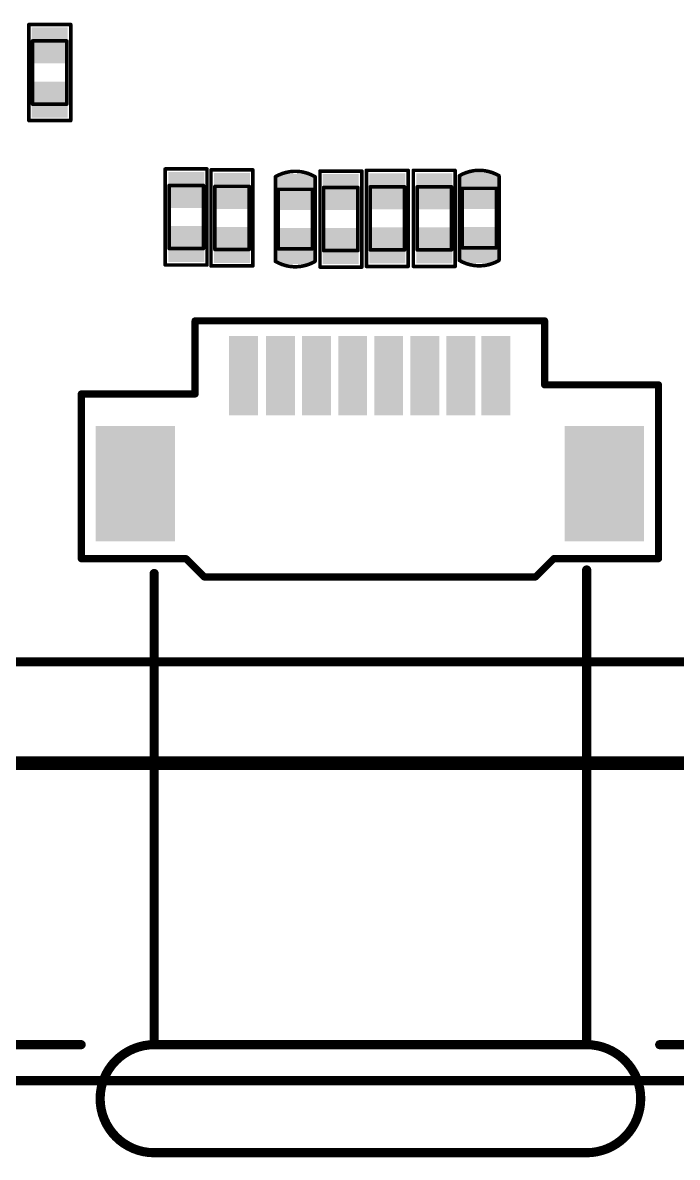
# Model space of a CAD drawing. Header units: millimetres. Extents: x 188 to 468, y 62 to 189.
# Drawn here: x 393.14 to 411.31, y 86.05 to 117.55 of the extents above; entities that cross this region are included whole.
import ezdxf

# ---------------------------------------------------------------- set-up
doc = ezdxf.new("R2010")
doc.units = ezdxf.units.MM
for name, color, linetype in [('BottomOverlay', 54, 'Continuous'), ('BottomPaste', 16, 'Continuous'), ('BottomSolder', 6, 'Continuous'), ('KeepOutLayer', 6, 'Continuous'), ('Mechanical13', 56, 'Continuous'), ('Mechanical15', 56, 'Continuous'), ('TopOverlay', 2, 'Continuous')]:
    doc.layers.add(name, color=color, linetype=linetype)

msp = doc.modelspace()

# ---------------------------------------------------------------- linework, layer by layer
at = {"layer": 'BottomOverlay'}
for points, const_width in [([(394.4748420794317, 117.4990284), (393.3152304794317, 117.4990284)], 0.0999998), ([(393.3152304794317, 115.7210284), (393.3152304794317, 117.4990284)], 0.0999998), ([(394.4748420794317, 114.8320284), (394.4748420794317, 117.4990284)], 0.0999998), ([(393.3152304794317, 114.8320284), (393.3152304794317, 115.7162024)], 0.0999998), ([(394.4748420794317, 114.8320284), (393.3152304794317, 114.8320284)], 0.0999998), ([(397.0975444794317, 110.82149794), (397.0975444794317, 113.48849794)], 0.0999998), ([(398.2571433794317, 113.48849794), (397.0975444794317, 113.48849794)], 0.0999998), ([(398.2571433794317, 112.60429854), (398.2571433794317, 113.48849794)], 0.0999998), ([(398.3675444794317, 110.79609794), (398.3675444794317, 113.46309794)], 0.0999998), ([(399.5271433794317, 113.46309794), (398.3675444794317, 113.46309794)], 0.0999998), ([(399.5271433794317, 112.57889854), (399.5271433794317, 113.46309794)], 0.0999998), ([(401.3924558794317, 111.6527993), (401.3924558794317, 113.43080184)], 0.0999998), ([(402.5520547794317, 113.43080184), (401.3924558794317, 113.43080184)], 0.0999998), ([(402.5520547794317, 110.76380184), (402.5520547794317, 113.43080184)], 0.0999998), ([(402.6790420794317, 110.78268674), (402.6790420794317, 113.44968674)], 0.0999998), ([(403.8386409794317, 113.44968674), (402.6790420794317, 113.44968674)], 0.0999998), ([(403.8386409794317, 112.56548734), (403.8386409794317, 113.44968674)], 0.0999998), ([(403.9809444794317, 110.78268674), (403.9809444794317, 113.44968674)], 0.0999998), ([(405.1405433794317, 113.44968674), (403.9809444794317, 113.44968674)], 0.0999998), ([(405.1405433794317, 112.56548734), (405.1405433794317, 113.44968674)], 0.0999998), ([(400.1556562194317, 110.92299888), (400.1556562194317, 113.2663978)], 0.0999998), ([(401.2556540194317, 110.92299888), (401.2556540194317, 113.2663978)], 0.0999998), ([(405.2597328794317, 110.94973492), (405.2597328794317, 113.29308812)], 0.0999998), ([(406.3597560794317, 110.94973492), (406.3597560794317, 113.29308812)], 0.0999998), ([(398.2571433794317, 110.82149794), (398.2571433794317, 112.59949794)], 0.0999998), ([(399.5271433794317, 110.79609794), (399.5271433794317, 112.57409794)], 0.0999998), ([(403.8386409794317, 110.78268674), (403.8386409794317, 112.56068674)], 0.0999998), ([(405.1405433794317, 110.78268674), (405.1405433794317, 112.56068674)], 0.0999998), ([(401.3924558794317, 110.76380184), (401.3924558794317, 111.64800124)], 0.0999998), ([(398.2571433794317, 110.82149794), (397.0975444794317, 110.82149794)], 0.0999998), ([(399.5271433794317, 110.79609794), (398.3675444794317, 110.79609794)], 0.0999998), ([(402.5520547794317, 110.76380184), (401.3924558794317, 110.76380184)], 0.0999998), ([(403.8386409794317, 110.78268674), (402.6790420794317, 110.78268674)], 0.0999998), ([(405.1405433794317, 110.78268674), (403.9809444794317, 110.78268674)], 0.0999998), ([(397.9260416794318, 107.24159908), (397.9260416794318, 109.27039614)], 0.1999996), ([(407.6250418394317, 109.27039614), (397.9680456594318, 109.27039614)], 0.1999996), ([(407.6250418394317, 107.49560162), (407.6250418394317, 109.27039614)], 0.1999996), ([(410.7830466994317, 107.49559908), (407.6250418394317, 107.49560162)], 0.1999996), ([(410.7830466994317, 102.66959908), (410.7830466994317, 107.49559908)], 0.1999996), ([(397.9260416794318, 107.24159908), (394.7680444394317, 107.24159908)], 0.1999996), ([(394.7680444394317, 102.66959908), (394.7680444394317, 107.24159908)], 0.1999996), ([(397.6720416794317, 102.66959908), (394.7680444394317, 102.66959908)], 0.1999996), ([(398.1800416794317, 102.16159654), (397.6720416794317, 102.66959908)], 0.1999996), ([(407.8790418394317, 102.66959908), (407.3710418394317, 102.16159908)], 0.1999996), ([(410.7830466994317, 102.66959908), (407.8790418394317, 102.66959908)], 0.1999996), ([(396.7913576394317, 89.17722322), (396.7913576394317, 102.25688718)], 0.254), ([(408.7913590394317, 89.17722322), (408.7913590394317, 102.35691238)], 0.254), ([(407.2990429994317, 102.16159654), (398.1800416794317, 102.16159654)], 0.1999996), ([(407.2990455394317, 102.16159908), (407.2990429994317, 102.16159654)], 0.1999996), ([(407.3710418394317, 102.16159908), (407.2990455394317, 102.16159908)], 0.1999996)]:
    msp.add_lwpolyline(points, dxfattribs=dict(at, const_width=const_width))
for points, const_width in [([(393.3402291594317, 117.4990284, -1), (393.2902317994318, 117.4990284, -1)], 0.0499999), ([(393.3402291594317, 117.4990284, -1), (393.2902317994318, 117.4990284, -1)], 0.0499999), ([(394.4998407594317, 117.4990284, -1), (394.4498433994317, 117.4990284, -1)], 0.0499999), ([(394.4998407594317, 117.4990284, -1), (394.4498433994317, 117.4990284, -1)], 0.0499999), ([(393.3402291594317, 115.7210284, -1), (393.2902317994318, 115.7210284, -1)], 0.0499999), ([(393.3402291594317, 115.7162024, -1), (393.2902317994318, 115.7162024, -1)], 0.0499999), ([(393.3402291594317, 114.8320284, -1), (393.2902317994318, 114.8320284, -1)], 0.0499999), ([(393.3402291594317, 114.8320284, -1), (393.2902317994318, 114.8320284, -1)], 0.0499999), ([(394.4998407594317, 114.8320284, -1), (394.4498433994317, 114.8320284, -1)], 0.0499999), ([(394.4998407594317, 114.8320284, -1), (394.4498433994317, 114.8320284, -1)], 0.0499999), ([(397.1225431594318, 113.48849794, -1), (397.0725457994317, 113.48849794, -1)], 0.0499999), ([(397.1225431594318, 113.48849794, -1), (397.0725457994317, 113.48849794, -1)], 0.0499999), ([(398.2821420594317, 113.48849794, -1), (398.2321446994317, 113.48849794, -1)], 0.0499999), ([(398.2821420594317, 113.48849794, -1), (398.2321446994317, 113.48849794, -1)], 0.0499999), ([(398.3925431594317, 113.46309794, -1), (398.3425457994317, 113.46309794, -1)], 0.0499999), ([(398.3925431594317, 113.46309794, -1), (398.3425457994317, 113.46309794, -1)], 0.0499999), ([(399.5521420594317, 113.46309794, -1), (399.5021446994318, 113.46309794, -1)], 0.0499999), ([(399.5521420594317, 113.46309794, -1), (399.5021446994318, 113.46309794, -1)], 0.0499999), ([(401.4174545594317, 113.43080184, -1), (401.3674571994317, 113.43080184, -1)], 0.0499999), ([(401.4174545594317, 113.43080184, -1), (401.3674571994317, 113.43080184, -1)], 0.0499999), ([(402.5770534594317, 113.43080184, -1), (402.5270560994317, 113.43080184, -1)], 0.0499999), ([(402.5770534594317, 113.43080184, -1), (402.5270560994317, 113.43080184, -1)], 0.0499999), ([(402.7040407594317, 113.44968674, -1), (402.6540433994317, 113.44968674, -1)], 0.0499999), ([(402.7040407594317, 113.44968674, -1), (402.6540433994317, 113.44968674, -1)], 0.0499999), ([(403.8636396594317, 113.44968674, -1), (403.8136422994317, 113.44968674, -1)], 0.0499999), ([(403.8636396594317, 113.44968674, -1), (403.8136422994317, 113.44968674, -1)], 0.0499999), ([(404.0059431594317, 113.44968674, -1), (403.9559457994317, 113.44968674, -1)], 0.0499999), ([(404.0059431594317, 113.44968674, -1), (403.9559457994317, 113.44968674, -1)], 0.0499999), ([(405.1655420594317, 113.44968674, -1), (405.1155446994317, 113.44968674, -1)], 0.0499999), ([(405.1655420594317, 113.44968674, -1), (405.1155446994317, 113.44968674, -1)], 0.0499999), ([(400.1806548994317, 113.27299926, -1), (400.1306575394318, 113.27299926, -1)], 0.0499999), ([(400.1806548994317, 113.2663978, -1), (400.1306575394318, 113.2663978, -1)], 0.0499999), ([(401.2806526994318, 113.27299926, -1), (401.2306553394317, 113.27299926, -1)], 0.0499999), ([(401.2806526994318, 113.2663978, -1), (401.2306553394317, 113.2663978, -1)], 0.0499999), ([(405.2847315594317, 113.29308812, -1), (405.2347341994317, 113.29308812, -1)], 0.0499999), ([(405.2847493394317, 113.2997099, -1), (405.2347519794317, 113.2997099, -1)], 0.0499999), ([(406.3847471394317, 113.2997099, -1), (406.3347497794317, 113.2997099, -1)], 0.0499999), ([(406.3847547594318, 113.29308812, -1), (406.3347573994317, 113.29308812, -1)], 0.0499999), ([(398.2821420594317, 112.60429854, -1), (398.2321446994317, 112.60429854, -1)], 0.0499999), ([(398.2821420594317, 112.59949794, -1), (398.2321446994317, 112.59949794, -1)], 0.0499999), ([(399.5521420594317, 112.57889854, -1), (399.5021446994318, 112.57889854, -1)], 0.0499999), ([(399.5521420594317, 112.57409794, -1), (399.5021446994318, 112.57409794, -1)], 0.0499999), ([(403.8636396594317, 112.56548734, -1), (403.8136422994317, 112.56548734, -1)], 0.0499999), ([(403.8636396594317, 112.56068674, -1), (403.8136422994317, 112.56068674, -1)], 0.0499999), ([(405.1655420594317, 112.56548734, -1), (405.1155446994317, 112.56548734, -1)], 0.0499999), ([(405.1655420594317, 112.56068674, -1), (405.1155446994317, 112.56068674, -1)], 0.0499999), ([(401.4174545594317, 111.6527993, -1), (401.3674571994317, 111.6527993, -1)], 0.0499999), ([(401.4174545594317, 111.64800124, -1), (401.3674571994317, 111.64800124, -1)], 0.0499999), ([(400.1806548994317, 110.92299888, -1), (400.1306575394318, 110.92299888, -1)], 0.0499999), ([(400.1806548994317, 110.92299888, -1), (400.1306575394318, 110.92299888, -1)], 0.0499999), ([(401.2806526994318, 110.92299888, -1), (401.2306553394317, 110.92299888, -1)], 0.0499999), ([(401.2806526994318, 110.92299888, -1), (401.2306553394317, 110.92299888, -1)], 0.0499999), ([(405.2847315594317, 110.94973492, -1), (405.2347341994317, 110.94973492, -1)], 0.0499999), ([(405.2847493394317, 110.94970952, -1), (405.2347519794317, 110.94970952, -1)], 0.0499999), ([(406.3847471394317, 110.94970952, -1), (406.3347497794317, 110.94970952, -1)], 0.0499999), ([(406.3847547594318, 110.94973492, -1), (406.3347573994317, 110.94973492, -1)], 0.0499999), ([(397.1225431594318, 110.82149794, -1), (397.0725457994317, 110.82149794, -1)], 0.0499999), ([(397.1225431594318, 110.82149794, -1), (397.0725457994317, 110.82149794, -1)], 0.0499999), ([(398.2821420594317, 110.82149794, -1), (398.2321446994317, 110.82149794, -1)], 0.0499999), ([(398.2821420594317, 110.82149794, -1), (398.2321446994317, 110.82149794, -1)], 0.0499999), ([(398.3925431594317, 110.79609794, -1), (398.3425457994317, 110.79609794, -1)], 0.0499999), ([(398.3925431594317, 110.79609794, -1), (398.3425457994317, 110.79609794, -1)], 0.0499999), ([(399.5521420594317, 110.79609794, -1), (399.5021446994318, 110.79609794, -1)], 0.0499999), ([(399.5521420594317, 110.79609794, -1), (399.5021446994318, 110.79609794, -1)], 0.0499999), ([(401.4174545594317, 110.76380184, -1), (401.3674571994317, 110.76380184, -1)], 0.0499999), ([(401.4174545594317, 110.76380184, -1), (401.3674571994317, 110.76380184, -1)], 0.0499999), ([(402.5770534594317, 110.76380184, -1), (402.5270560994317, 110.76380184, -1)], 0.0499999), ([(402.5770534594317, 110.76380184, -1), (402.5270560994317, 110.76380184, -1)], 0.0499999), ([(402.7040407594317, 110.78268674, -1), (402.6540433994317, 110.78268674, -1)], 0.0499999), ([(402.7040407594317, 110.78268674, -1), (402.6540433994317, 110.78268674, -1)], 0.0499999), ([(403.8636396594317, 110.78268674, -1), (403.8136422994317, 110.78268674, -1)], 0.0499999), ([(403.8636396594317, 110.78268674, -1), (403.8136422994317, 110.78268674, -1)], 0.0499999), ([(404.0059431594317, 110.78268674, -1), (403.9559457994317, 110.78268674, -1)], 0.0499999), ([(404.0059431594317, 110.78268674, -1), (403.9559457994317, 110.78268674, -1)], 0.0499999), ([(405.1655420594317, 110.78268674, -1), (405.1155446994317, 110.78268674, -1)], 0.0499999), ([(405.1655420594317, 110.78268674, -1), (405.1155446994317, 110.78268674, -1)], 0.0499999), ([(397.9760415794318, 109.27039614, -1), (397.8760417794317, 109.27039614, -1)], 0.0999998), ([(398.0180455594317, 109.27039614, -1), (397.9180457594317, 109.27039614, -1)], 0.0999998), ([(407.6750417394317, 109.27039614, -1), (407.5750419394317, 109.27039614, -1)], 0.0999998), ([(407.6750417394317, 109.27039614, -1), (407.5750419394317, 109.27039614, -1)], 0.0999998), ([(407.6750417394317, 107.49560162, -1), (407.5750419394317, 107.49560162, -1)], 0.0999998), ([(407.6750417394317, 107.49560162, -1), (407.5750419394317, 107.49560162, -1)], 0.0999998), ([(410.8330465994317, 107.49559908, -1), (410.7330467994317, 107.49559908, -1)], 0.0999998), ([(410.8330465994317, 107.49559908, -1), (410.7330467994317, 107.49559908, -1)], 0.0999998), ([(394.8180443394317, 107.24159908, -1), (394.7180445394317, 107.24159908, -1)], 0.0999998), ([(394.8180443394317, 107.24159908, -1), (394.7180445394317, 107.24159908, -1)], 0.0999998), ([(397.9760415794318, 107.24159908, -1), (397.8760417794317, 107.24159908, -1)], 0.0999998), ([(397.9760415794318, 107.24159908, -1), (397.8760417794317, 107.24159908, -1)], 0.0999998), ([(394.8180443394317, 102.66959908, -1), (394.7180445394317, 102.66959908, -1)], 0.0999998), ([(394.8180443394317, 102.66959908, -1), (394.7180445394317, 102.66959908, -1)], 0.0999998), ([(397.7220415794317, 102.66959908, -1), (397.6220417794318, 102.66959908, -1)], 0.0999998), ([(397.7220415794317, 102.66959908, -1), (397.6220417794318, 102.66959908, -1)], 0.0999998), ([(407.9290417394317, 102.66959908, -1), (407.8290419394317, 102.66959908, -1)], 0.0999998), ([(407.9290417394317, 102.66959908, -1), (407.8290419394317, 102.66959908, -1)], 0.0999998), ([(410.8330465994317, 102.66959908, -1), (410.7330467994317, 102.66959908, -1)], 0.0999998), ([(410.8330465994317, 102.66959908, -1), (410.7330467994317, 102.66959908, -1)], 0.0999998), ([(396.8548576394317, 102.25688718, -1), (396.7278576394318, 102.25688718, -1)], 0.127), ([(408.8548590394317, 102.35691238, -1), (408.7278590394317, 102.35691238, -1)], 0.127), ([(398.2300415794317, 102.16159654, -1), (398.1300417794317, 102.16159654, -1)], 0.0999998), ([(398.2300415794317, 102.16159654, -1), (398.1300417794317, 102.16159654, -1)], 0.0999998), ([(407.3490428994317, 102.16159654, -1), (407.2490430994317, 102.16159654, -1)], 0.0999998), ([(407.3490428994317, 102.16159654, -1), (407.2490430994317, 102.16159654, -1)], 0.0999998), ([(407.3490454394317, 102.16159908, -1), (407.2490456394317, 102.16159908, -1)], 0.0999998), ([(407.3490454394317, 102.16159908, -1), (407.2490456394317, 102.16159908, -1)], 0.0999998), ([(407.4210417394318, 102.16159908, -1), (407.3210419394317, 102.16159908, -1)], 0.0999998), ([(407.4210417394318, 102.16159908, -1), (407.3210419394317, 102.16159908, -1)], 0.0999998), ([(396.8548576394317, 89.17722322, -1), (396.7278576394318, 89.17722322, -1)], 0.127), ([(408.8548590394317, 89.17722322, -1), (408.7278590394317, 89.17722322, -1)], 0.127)]:
    msp.add_lwpolyline(points, format="xyb", close=True, dxfattribs=dict(at, const_width=const_width))
at = {"layer": 'BottomOverlay', "const_width": 0.0999998}
for points in [[(401.2556540194317, 113.27299926, 0.272727272727286), (400.1556562194317, 113.27299926)], [(406.3597484594317, 113.2997099, 0.272727272727286), (405.2597506594317, 113.2997099)], [(400.1556562194317, 110.92299888, 0.2727318909183244), (401.2556540194317, 110.92299888)], [(405.2597506594317, 110.94970952, 0.2727318909183244), (406.3597484594317, 110.94970952)]]:
    msp.add_lwpolyline(points, format="xyb", dxfattribs=at)
at = {"layer": 'BottomPaste'}
for points in [[(393.4906428794317, 116.5162008), (393.4906428794317, 117.3161992), (394.2906412794317, 116.5162008), (394.2906412794317, 117.3161992)], [(393.4906428794317, 115.0162292), (393.4906428794317, 115.8162276), (394.2906412794317, 115.0162292), (394.2906412794317, 115.8162276)], [(398.0817436794317, 113.30429714), (398.0817436794317, 112.50429874), (397.2817452794317, 113.30429714), (397.2817452794317, 112.50429874)], [(399.3517436794317, 113.27889714), (399.3517436794317, 112.47889874), (398.5517452794317, 113.27889714), (398.5517452794317, 112.47889874)], [(400.3056559194317, 112.4479971), (400.3056559194317, 113.2479955), (401.1056543194317, 112.4479971), (401.1056543194317, 113.2479955)], [(401.5678555794317, 112.44800218), (401.5678555794317, 113.24800058), (402.3678539794317, 112.44800218), (402.3678539794317, 113.24800058)], [(403.6632412794317, 113.26548594), (403.6632412794317, 112.46548754), (402.8632428794317, 113.26548594), (402.8632428794317, 112.46548754)], [(404.9651436794317, 113.26548594), (404.9651436794317, 112.46548754), (404.1651452794317, 113.26548594), (404.1651452794317, 112.46548754)], [(405.4097452794317, 112.47470012), (405.4097452794317, 113.27469852), (406.2097436794317, 112.47470012), (406.2097436794317, 113.27469852)], [(398.0817436794317, 111.8042976), (398.0817436794317, 111.0042992), (397.2817452794317, 111.8042976), (397.2817452794317, 111.0042992)], [(399.3517436794317, 111.7788976), (399.3517436794317, 110.9788992), (398.5517452794317, 111.7788976), (398.5517452794317, 110.9788992)], [(400.3056559194317, 110.94800264), (400.3056559194317, 111.74800104), (401.1056543194317, 110.94800264), (401.1056543194317, 111.74800104)], [(401.5678555794317, 110.94800264), (401.5678555794317, 111.74800104), (402.3678539794317, 110.94800264), (402.3678539794317, 111.74800104)], [(403.6632412794317, 111.7654864), (403.6632412794317, 110.965488), (402.8632428794317, 111.7654864), (402.8632428794317, 110.965488)], [(404.9651436794317, 111.7654864), (404.9651436794317, 110.965488), (404.1651452794317, 111.7654864), (404.1651452794317, 110.965488)], [(405.4097452794317, 110.97472852), (405.4097452794317, 111.77472692), (406.2097436794317, 110.97472852), (406.2097436794317, 111.77472692)], [(398.9680436594317, 108.74959962), (399.5680424594318, 108.74959962), (398.9680436594317, 106.74959854), (399.5680424594318, 106.74959854)], [(400.5980454794317, 108.74959962), (400.5980454794317, 106.74959854), (399.9980466794317, 108.74959962), (399.9980466794317, 106.74959854)], [(401.5980460194317, 108.74959962), (401.5980460194317, 106.74959854), (400.9980472194317, 108.74959962), (400.9980472194317, 106.74959854)], [(402.5980465594317, 108.74959962), (402.5980465594317, 106.74959854), (401.9980477594317, 108.74959962), (401.9980477594317, 106.74959854)], [(403.5980470994317, 108.74959962), (403.5980470994317, 106.74959854), (402.9980482994317, 108.74959962), (402.9980482994317, 106.74959854)], [(404.5980476394317, 108.74959962), (404.5980476394317, 106.74959854), (403.9980488394317, 108.74959962), (403.9980488394317, 106.74959854)], [(405.5980481794317, 108.74959962), (405.5980481794317, 106.74959854), (404.9980493794317, 108.74959962), (404.9980493794317, 106.74959854)], [(406.5680436994317, 108.74959962), (406.5680436994317, 106.74959854), (405.9680448994317, 108.74959962), (405.9680448994317, 106.74959854)], [(397.2680419794317, 106.24959954), (397.2680419794317, 103.24960046), (395.2680408994317, 106.24959954), (395.2680408994317, 103.24960046)], [(410.2830426194317, 106.24959954), (410.2830426194317, 103.24960046), (408.2830415394317, 106.24959954), (408.2830415394317, 103.24960046)]]:
    msp.add_solid(points, dxfattribs=at)
at = {"layer": 'BottomSolder'}
for points in [[(393.3906430794318, 116.416201), (393.3906430794318, 117.416199), (394.3906410794318, 116.416201), (394.3906410794318, 117.416199)], [(393.3906430794318, 114.9162294), (393.3906430794318, 115.9162274), (394.3906410794318, 114.9162294), (394.3906410794318, 115.9162274)], [(398.1817434794317, 113.40429694), (398.1817434794317, 112.40429894), (397.1817454794317, 113.40429694), (397.1817454794317, 112.40429894)], [(399.4517434794317, 113.37889694), (399.4517434794317, 112.37889894), (398.4517454794317, 113.37889694), (398.4517454794317, 112.37889894)], [(400.2056561194318, 112.3479973), (400.2056561194318, 113.3479953), (401.2056541194318, 112.3479973), (401.2056541194318, 113.3479953)], [(401.4678557794317, 112.34800238), (401.4678557794317, 113.34800038), (402.4678537794317, 112.34800238), (402.4678537794317, 113.34800038)], [(403.7632410794317, 113.36548574), (403.7632410794317, 112.36548774), (402.7632430794317, 113.36548574), (402.7632430794317, 112.36548774)], [(405.0651434794318, 113.36548574), (405.0651434794318, 112.36548774), (404.0651454794317, 113.36548574), (404.0651454794317, 112.36548774)], [(405.3097454794317, 112.37470032), (405.3097454794317, 113.37469832), (406.3097434794317, 112.37470032), (406.3097434794317, 113.37469832)], [(398.1817434794317, 111.9042974), (398.1817434794317, 110.9042994), (397.1817454794317, 111.9042974), (397.1817454794317, 110.9042994)], [(399.4517434794317, 111.8788974), (399.4517434794317, 110.8788994), (398.4517454794317, 111.8788974), (398.4517454794317, 110.8788994)], [(400.2056561194318, 110.84800284), (400.2056561194318, 111.84800084), (401.2056541194318, 110.84800284), (401.2056541194318, 111.84800084)], [(401.4678557794317, 110.84800284), (401.4678557794317, 111.84800084), (402.4678537794317, 110.84800284), (402.4678537794317, 111.84800084)], [(403.7632410794317, 111.8654862), (403.7632410794317, 110.8654882), (402.7632430794317, 111.8654862), (402.7632430794317, 110.8654882)], [(405.0651434794318, 111.8654862), (405.0651434794318, 110.8654882), (404.0651454794317, 111.8654862), (404.0651454794317, 110.8654882)], [(405.3097454794317, 110.87472872), (405.3097454794317, 111.87472672), (406.3097434794317, 110.87472872), (406.3097434794317, 111.87472672)], [(398.8664436594317, 108.85119962), (399.6696424594317, 108.85119962), (398.8664436594317, 106.64799854), (399.6696424594317, 106.64799854)], [(400.6996454794318, 108.85119962), (400.6996454794318, 106.64799854), (399.8964466794317, 108.85119962), (399.8964466794317, 106.64799854)], [(401.6996460194317, 108.85119962), (401.6996460194317, 106.64799854), (400.8964472194317, 108.85119962), (400.8964472194317, 106.64799854)], [(402.6996465594317, 108.85119962), (402.6996465594317, 106.64799854), (401.8964477594317, 108.85119962), (401.8964477594317, 106.64799854)], [(403.6996470994317, 108.85119962), (403.6996470994317, 106.64799854), (402.8964482994317, 108.85119962), (402.8964482994317, 106.64799854)], [(404.6996476394317, 108.85119962), (404.6996476394317, 106.64799854), (403.8964488394317, 108.85119962), (403.8964488394317, 106.64799854)], [(405.6996481794317, 108.85119962), (405.6996481794317, 106.64799854), (404.8964493794317, 108.85119962), (404.8964493794317, 106.64799854)], [(406.6696436994317, 108.85119962), (406.6696436994317, 106.64799854), (405.8664448994317, 108.85119962), (405.8664448994317, 106.64799854)], [(397.3696419794317, 106.35119954), (397.3696419794317, 103.14800046), (395.1664408994317, 106.35119954), (395.1664408994317, 103.14800046)], [(410.3846426194317, 106.35119954), (410.3846426194317, 103.14800046), (408.1814415394317, 106.35119954), (408.1814415394317, 103.14800046)]]:
    msp.add_solid(points, dxfattribs=at)
at = {"layer": 'KeepOutLayer', "const_width": 0.254}
for points in [[(396.7913576394317, 89.17722068, 0.9999999999999999), (396.7913576394317, 86.1772216)], [(408.7913590394317, 86.1772216, 0.9999999999999999), (408.7913590394317, 89.17722068)]]:
    msp.add_lwpolyline(points, format="xyb", dxfattribs=at)
for points in [[(408.7913590394317, 89.17722322), (396.7913576394317, 89.17722322)], [(408.7913590394317, 86.1772216), (396.7913576394317, 86.1772216)]]:
    msp.add_lwpolyline(points, dxfattribs=at)
at = {"layer": 'KeepOutLayer', "const_width": 0.127}
for points in [[(396.8548576394317, 89.17722322, -1), (396.7278576394318, 89.17722322, -1)], [(396.8548576394317, 89.17722068, -1), (396.7278576394318, 89.17722068, -1)], [(408.8548590394317, 89.17722322, -1), (408.7278590394317, 89.17722322, -1)], [(408.8548590394317, 89.17722068, -1), (408.7278590394317, 89.17722068, -1)], [(396.8548576394317, 86.1772216, -1), (396.7278576394318, 86.1772216, -1)], [(396.8548576394317, 86.1772216, -1), (396.7278576394318, 86.1772216, -1)], [(408.8548590394317, 86.1772216, -1), (408.7278590394317, 86.1772216, -1)], [(408.8548590394317, 86.1772216, -1), (408.7278590394317, 86.1772216, -1)]]:
    msp.add_lwpolyline(points, format="xyb", close=True, dxfattribs=at)
at = {"layer": 'Mechanical13', "const_width": 0.0999998}
for points in [[(394.3656220794317, 117.0418284), (393.4156620794317, 117.0418284)], [(393.4156620794317, 115.2892284), (393.4156620794317, 117.0418284)], [(394.3656220794317, 115.2892284), (394.3656220794317, 117.0418284)], [(394.3656220794317, 115.2892284), (393.4156620794317, 115.2892284)], [(398.1567422594317, 113.03129794), (397.2067441594317, 113.03129794)], [(397.2067441594317, 111.27869794), (397.2067441594317, 113.03129794)], [(398.1567422594317, 111.27869794), (398.1567422594317, 113.03129794)], [(399.4267422594317, 113.00589794), (398.4767441594317, 113.00589794)], [(398.4767441594317, 111.25329794), (398.4767441594317, 113.00589794)], [(399.4267422594317, 111.25329794), (399.4267422594317, 113.00589794)], [(401.1806554394317, 112.92299742), (400.2306547994317, 112.92299742)], [(400.2306547994317, 111.27299818), (400.2306547994317, 112.92299742)], [(401.1806554394317, 111.27299818), (401.1806554394317, 112.92299742)], [(402.4428550994317, 112.97360184), (401.4928569994317, 112.9735993)], [(401.4928569994317, 111.22100184), (401.4928569994317, 112.9735993)], [(402.4428550994317, 111.22100184), (402.4428550994317, 112.97360184)], [(403.7382398594317, 112.99248674), (402.7882417594317, 112.99248674)], [(402.7882417594317, 111.23988674), (402.7882417594317, 112.99248674)], [(403.7382398594317, 111.23988674), (403.7382398594317, 112.99248674)], [(405.0401422594317, 112.99248674), (404.0901441594317, 112.99248674)], [(404.0901441594317, 111.23988674), (404.0901441594317, 112.99248674)], [(405.0401422594317, 111.23988674), (405.0401422594317, 112.99248674)], [(406.2847244794317, 112.94973092), (405.3347644794317, 112.94973092)], [(405.3347644794317, 111.29969612), (405.3347644794317, 112.94973092)], [(406.2847244794317, 111.29969612), (406.2847244794317, 112.94973092)], [(398.1567422594317, 111.27869794), (397.2067441594317, 111.27869794)], [(399.4267422594317, 111.25329794), (398.4767441594317, 111.25329794)], [(401.1806554394317, 111.27299818), (400.2306547994317, 111.27299818)], [(402.4428550994317, 111.22100184), (401.4928569994317, 111.22100184)], [(403.7382398594317, 111.23988674), (402.7882417594317, 111.23988674)], [(405.0401422594317, 111.23988674), (404.0901441594317, 111.23988674)], [(406.2847244794317, 111.29969612), (405.3347644794317, 111.29969612)]]:
    msp.add_lwpolyline(points, dxfattribs=at)
at = {"layer": 'Mechanical13', "const_width": 0.0499999}
for points in [[(393.4406607594318, 117.0418284, -1), (393.3906633994317, 117.0418284, -1)], [(393.4406607594318, 117.0418284, -1), (393.3906633994317, 117.0418284, -1)], [(394.3906207594317, 117.0418284, -1), (394.3406233994317, 117.0418284, -1)], [(394.3906207594317, 117.0418284, -1), (394.3406233994317, 117.0418284, -1)], [(393.4406607594318, 115.2892284, -1), (393.3906633994317, 115.2892284, -1)], [(393.4406607594318, 115.2892284, -1), (393.3906633994317, 115.2892284, -1)], [(394.3906207594317, 115.2892284, -1), (394.3406233994317, 115.2892284, -1)], [(394.3906207594317, 115.2892284, -1), (394.3406233994317, 115.2892284, -1)], [(397.2317428394317, 113.03129794, -1), (397.1817454794317, 113.03129794, -1)], [(397.2317428394317, 113.03129794, -1), (397.1817454794317, 113.03129794, -1)], [(398.1817409394317, 113.03129794, -1), (398.1317435794317, 113.03129794, -1)], [(398.1817409394317, 113.03129794, -1), (398.1317435794317, 113.03129794, -1)], [(398.5017428394317, 113.00589794, -1), (398.4517454794317, 113.00589794, -1)], [(398.5017428394317, 113.00589794, -1), (398.4517454794317, 113.00589794, -1)], [(399.4517409394317, 113.00589794, -1), (399.4017435794318, 113.00589794, -1)], [(399.4517409394317, 113.00589794, -1), (399.4017435794318, 113.00589794, -1)], [(400.2556534794317, 112.92299742, -1), (400.2056561194318, 112.92299742, -1)], [(400.2556534794317, 112.92299742, -1), (400.2056561194318, 112.92299742, -1)], [(401.2056541194318, 112.92299742, -1), (401.1556567594317, 112.92299742, -1)], [(401.2056541194318, 112.92299742, -1), (401.1556567594317, 112.92299742, -1)], [(401.5178556794317, 112.9735993, -1), (401.4678583194317, 112.9735993, -1)], [(401.5178556794317, 112.9735993, -1), (401.4678583194317, 112.9735993, -1)], [(402.4678537794317, 112.97360184, -1), (402.4178564194317, 112.97360184, -1)], [(402.4678537794317, 112.97360184, -1), (402.4178564194317, 112.97360184, -1)], [(402.8132404394317, 112.99248674, -1), (402.7632430794317, 112.99248674, -1)], [(402.8132404394317, 112.99248674, -1), (402.7632430794317, 112.99248674, -1)], [(403.7632385394317, 112.99248674, -1), (403.7132411794317, 112.99248674, -1)], [(403.7632385394317, 112.99248674, -1), (403.7132411794317, 112.99248674, -1)], [(404.1151428394317, 112.99248674, -1), (404.0651454794317, 112.99248674, -1)], [(404.1151428394317, 112.99248674, -1), (404.0651454794317, 112.99248674, -1)], [(405.0651409394317, 112.99248674, -1), (405.0151435794317, 112.99248674, -1)], [(405.0651409394317, 112.99248674, -1), (405.0151435794317, 112.99248674, -1)], [(405.3597631594317, 112.94973092, -1), (405.3097657994317, 112.94973092, -1)], [(405.3597631594317, 112.94973092, -1), (405.3097657994317, 112.94973092, -1)], [(406.3097231594317, 112.94973092, -1), (406.2597257994317, 112.94973092, -1)], [(406.3097231594317, 112.94973092, -1), (406.2597257994317, 112.94973092, -1)], [(397.2317428394317, 111.27869794, -1), (397.1817454794317, 111.27869794, -1)], [(397.2317428394317, 111.27869794, -1), (397.1817454794317, 111.27869794, -1)], [(398.1817409394317, 111.27869794, -1), (398.1317435794317, 111.27869794, -1)], [(398.1817409394317, 111.27869794, -1), (398.1317435794317, 111.27869794, -1)], [(398.5017428394317, 111.25329794, -1), (398.4517454794317, 111.25329794, -1)], [(398.5017428394317, 111.25329794, -1), (398.4517454794317, 111.25329794, -1)], [(399.4517409394317, 111.25329794, -1), (399.4017435794318, 111.25329794, -1)], [(399.4517409394317, 111.25329794, -1), (399.4017435794318, 111.25329794, -1)], [(400.2556534794317, 111.27299818, -1), (400.2056561194318, 111.27299818, -1)], [(400.2556534794317, 111.27299818, -1), (400.2056561194318, 111.27299818, -1)], [(401.2056541194318, 111.27299818, -1), (401.1556567594317, 111.27299818, -1)], [(401.2056541194318, 111.27299818, -1), (401.1556567594317, 111.27299818, -1)], [(401.5178556794317, 111.22100184, -1), (401.4678583194317, 111.22100184, -1)], [(401.5178556794317, 111.22100184, -1), (401.4678583194317, 111.22100184, -1)], [(402.4678537794317, 111.22100184, -1), (402.4178564194317, 111.22100184, -1)], [(402.4678537794317, 111.22100184, -1), (402.4178564194317, 111.22100184, -1)], [(402.8132404394317, 111.23988674, -1), (402.7632430794317, 111.23988674, -1)], [(402.8132404394317, 111.23988674, -1), (402.7632430794317, 111.23988674, -1)], [(403.7632385394317, 111.23988674, -1), (403.7132411794317, 111.23988674, -1)], [(403.7632385394317, 111.23988674, -1), (403.7132411794317, 111.23988674, -1)], [(404.1151428394317, 111.23988674, -1), (404.0651454794317, 111.23988674, -1)], [(404.1151428394317, 111.23988674, -1), (404.0651454794317, 111.23988674, -1)], [(405.0651409394317, 111.23988674, -1), (405.0151435794317, 111.23988674, -1)], [(405.0651409394317, 111.23988674, -1), (405.0151435794317, 111.23988674, -1)], [(405.3597631594317, 111.29969612, -1), (405.3097657994317, 111.29969612, -1)], [(405.3597631594317, 111.29969612, -1), (405.3097657994317, 111.29969612, -1)], [(406.3097231594317, 111.29969612, -1), (406.2597257994317, 111.29969612, -1)], [(406.3097231594317, 111.29969612, -1), (406.2597257994317, 111.29969612, -1)]]:
    msp.add_lwpolyline(points, format="xyb", close=True, dxfattribs=at)
at = {"layer": 'Mechanical15', "const_width": 0.254}
for points in [[(436.0541848794318, 97.0575656), (369.5341756794317, 97.0575656)], [(441.7941784794317, 88.17757320000001), (363.7941820794317, 88.17757320000001)]]:
    msp.add_lwpolyline(points, dxfattribs=at)
at = {"layer": 'TopOverlay', "const_width": 0.254}
for points in [[(436.0513578594317, 99.80722228000002), (369.5313588194317, 99.80722228000002)], [(437.7913594594318, 96.92722296), (367.7913597594317, 96.92722296)], [(394.7649176994317, 89.17722322), (364.7413582394317, 89.17722322)], [(440.8413584394317, 89.17722322), (410.8177989794317, 89.17722322)], [(394.7649176994317, 88.17722268), (378.2243716594317, 88.17722268)], [(427.3583450194317, 88.17722268), (410.8177989794317, 88.17722268)]]:
    msp.add_lwpolyline(points, dxfattribs=at)
at = {"layer": 'TopOverlay', "const_width": 0.127}
for points in [[(394.8284176994317, 89.17722322, -1), (394.7014176994317, 89.17722322, -1)], [(410.8812989794317, 89.17722322, -1), (410.7542989794317, 89.17722322, -1)], [(394.8284176994317, 88.17722268, -1), (394.7014176994317, 88.17722268, -1)], [(410.8812989794317, 88.17722268, -1), (410.7542989794317, 88.17722268, -1)]]:
    msp.add_lwpolyline(points, format="xyb", close=True, dxfattribs=at)

doc.saveas('drawing.dxf')
